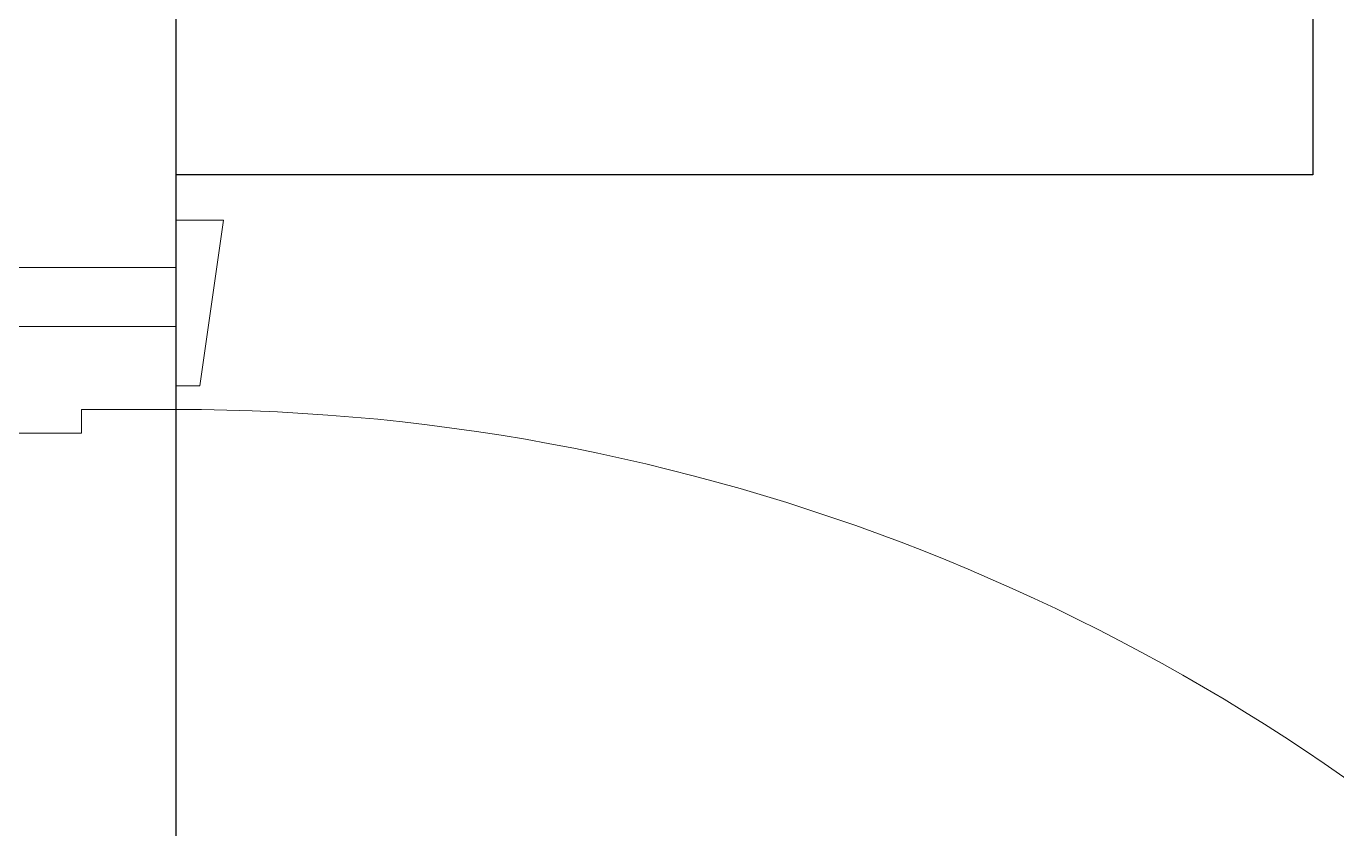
# Model space of a CAD drawing. Extents: x -509638 to 57327, y -29287 to 19916.
# Drawn here: x 25152 to 25706, y 5953 to 6292 of the extents above; entities that cross this region are included whole.
import ezdxf

# ---------------------------------------------------------------- set-up
doc = ezdxf.new("R2010")
doc.units = 0
doc.header["$LTSCALE"] = 0.25
doc.linetypes.add('DASHDOT', pattern=[25.4, 12.7, -6.35, 0, -6.35])
doc.layers.add('01-First Floor$0$FALSE CEILING', color=251, linetype='Continuous')
for name, color, linetype, lineweight in [('01-First Floor$0$LOADING', 253, 'Continuous', 5), ('01-First Floor$0$Walls', 251, 'Continuous', 5), ('01-First Floor$0$Wooden Joinery', 251, 'Continuous', 5), ('E-LITE-CLNG-CNDT', 6, 'DASHDOT', 35)]:
    doc.layers.add(name, color=color, linetype=linetype, lineweight=lineweight)

# ---------------------------------------------------------------- blocks, each defined once
blk = doc.blocks.new('01-First Floor$0$A$C5DAD61B4')
at = {"layer": '01-First Floor$0$Wooden Joinery'}
for points in [[(975, 859.06), (940, 859.06), (940, 899.07), (930, 899.07), (930, 959.06), (975, 959.06), (975, 859.06)], [(975, 859.06), (975, 959.06), (1000, 959.06), (1000, 859.06), (975, 859.06)]]:
    blk.add_lwpolyline(points, dxfattribs=at)
blk.add_lwpolyline([(950, 859.06), (950, 849.06), (1020, 839.06), (1020, 859.06)], close=True, dxfattribs=at)
blk.add_arc((80, 859.06), 859.99, 272.66603, 0, dxfattribs=at)
blk = doc.blocks.new('01-First Floor')
at = {"layer": '01-First Floor$0$FALSE CEILING'}
for p, q in [((25695.56, 8130, -0.1), (25695.56, 6229.1, -0.1)), ((25695.56, 6229.1, -0.1), (25215.56, 6229.1, -0.1))]:
    blk.add_line(p, q, dxfattribs=at)
blk.add_lwpolyline([(25215.56, 8610), (29215.56, 8610), (29215.56, 5110), (25215.56, 5110)], close=True, dxfattribs=at)
at = {"layer": '01-First Floor$0$LOADING'}
for p, q in [((25695.56, 8130, -0.1), (25695.56, 6229.1, -0.1)), ((25695.56, 6229.1, -0.1), (25215.56, 6229.1, -0.1))]:
    blk.add_line(p, q, dxfattribs=at)
at = {"layer": '01-First Floor$0$Walls'}
for p, q in [((25215.56, 6150), (25215.56, 8610)), ((25215.56, 6190), (25115.56, 6190))]:
    blk.add_line(p, q, dxfattribs=at)
at = {"layer": '01-First Floor$0$Wooden Joinery', "rotation": 90.00000000000001}
blk.add_blockref('01-First Floor$0$A$C5DAD61B4', (26074.63, 5190), dxfattribs=at)

msp = doc.modelspace()

# ---------------------------------------------------------------- block references
at = {"layer": 'E-LITE-CLNG-CNDT'}
msp.add_blockref('01-First Floor', (0, 0), dxfattribs=at)

doc.saveas('drawing.dxf')
